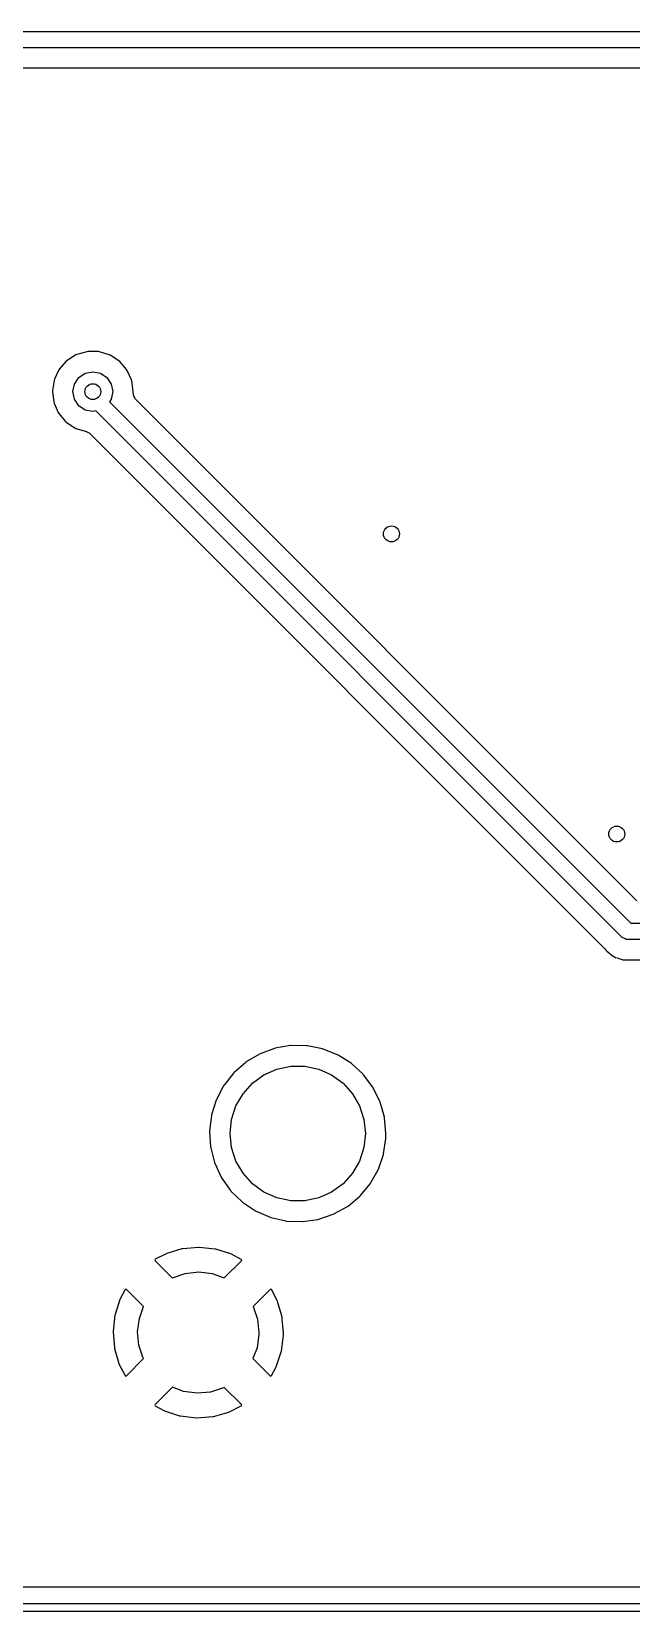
# Model space of a CAD drawing. Extents: x 0 to 4.25, y -4.33 to 0.
# Drawn here: x 1.03 to 1.326, y -4.333 to -3.552 of the extents above; entities that cross this region are included whole.
import ezdxf

# ---------------------------------------------------------------- set-up
doc = ezdxf.new("R2010")
doc.units = 0
doc.header["$MEASUREMENT"] = 0
doc.layers.add('BLACK', color=7, linetype='CONTINUOUS')

msp = doc.modelspace()

# ---------------------------------------------------------------- linework, layer by layer
at = {"layer": 'BLACK', "linetype": 'CONTINUOUS'}
for p, q in [((0.544846, -3.55179), (1.75756, -3.55179)), ((1.75756, -3.55979), (0.543189, -3.55979)), ((0.543566, -3.56977), (1.75062, -3.56977)), ((1.04687, -3.71472), (1.04349, -3.71856)), ((1.0473, -3.71436), (1.04687, -3.71472)), ((1.05163, -3.71163), (1.0473, -3.71436)), ((1.05213, -3.71141), (1.05163, -3.71163)), ((1.05705, -3.71), (1.05213, -3.71141)), ((1.0576, -3.70992), (1.05705, -3.71)), ((1.06272, -3.70996), (1.0576, -3.70992)), ((1.06327, -3.71004), (1.06272, -3.70996)), ((1.06817, -3.7115), (1.06327, -3.71004)), ((1.06867, -3.71174), (1.06817, -3.7115)), ((1.07297, -3.71452), (1.06867, -3.71174)), ((1.07339, -3.71488), (1.07297, -3.71452)), ((1.07673, -3.71876), (1.07339, -3.71488)), ((1.04084, -3.72418), (1.04006, -3.72924)), ((1.04101, -3.72366), (1.04084, -3.72418)), ((1.04318, -3.71902), (1.04101, -3.72366)), ((1.04349, -3.71856), (1.04318, -3.71902)), ((1.05095, -3.726), (1.05308, -3.7228)), ((1.05308, -3.7228), (1.05627, -3.72067)), ((1.05627, -3.72067), (1.06004, -3.71992)), ((1.06004, -3.71992), (1.06381, -3.72067)), ((1.06381, -3.72067), (1.067, -3.7228)), ((1.067, -3.7228), (1.06913, -3.726)), ((1.07703, -3.71923), (1.07673, -3.71876)), ((1.07915, -3.72389), (1.07703, -3.71923)), ((1.0793, -3.72442), (1.07915, -3.72389)), ((1.08004, -3.72962), (1.0793, -3.72442)), ((1.04006, -3.72924), (1.04005, -3.7298)), ((1.04005, -3.7298), (1.04071, -3.73487)), ((1.0502, -3.72976), (1.05095, -3.726)), ((1.05095, -3.73353), (1.0502, -3.72976)), ((1.06913, -3.726), (1.06988, -3.72976)), ((1.06988, -3.72976), (1.06913, -3.73353)), ((1.08006, -3.72992), (1.08004, -3.72962)), ((1.08004, -3.73033), (1.08006, -3.7301)), ((1.08025, -3.73201), (1.08004, -3.73033)), ((1.08006, -3.7301), (1.08006, -3.72992)), ((1.0812, -3.73351), (1.08025, -3.73201)), ((1.04071, -3.73487), (1.04086, -3.73541)), ((1.04086, -3.73541), (1.04292, -3.74009)), ((1.04292, -3.74009), (1.04322, -3.74056)), ((1.05308, -3.73672), (1.05095, -3.73353)), ((1.05627, -3.73886), (1.05308, -3.73672)), ((1.06004, -3.73961), (1.05627, -3.73886)), ((1.06156, -3.7393), (1.06004, -3.73961)), ((1.32166, -3.9994), (1.06156, -3.7393)), ((1.06913, -3.73353), (1.06832, -3.73475)), ((1.06832, -3.73475), (1.32615, -3.99257)), ((1.32911, -3.98142), (1.0812, -3.73351)), ((1.04322, -3.74056), (1.04651, -3.74448)), ((1.04651, -3.74448), (1.04692, -3.74485)), ((1.04692, -3.74485), (1.05119, -3.74768)), ((1.05119, -3.74768), (1.05168, -3.74792)), ((1.05168, -3.74792), (1.05684, -3.74953)), ((1.05684, -3.74953), (1.05683, -3.74957)), ((1.05683, -3.74957), (1.05816, -3.75011)), ((1.05816, -3.75011), (1.0587, -3.75056)), ((1.0587, -3.75056), (1.31325, -4.0051)), ((1.32615, -3.99257), (1.39693, -3.99257)), ((1.31325, -4.0051), (1.31378, -4.00576)), ((1.31378, -4.00576), (1.31383, -4.00584)), ((1.31383, -4.00584), (1.31426, -4.00631)), ((1.32195, -3.99955), (1.32166, -3.9994)), ((1.32214, -3.99981), (1.32195, -3.99955)), ((1.32303, -4.0001), (1.32214, -3.99981)), ((1.32386, -4.00053), (1.32303, -4.0001)), ((1.32418, -4.00048), (1.32386, -4.00053)), ((1.32449, -4.00057), (1.32418, -4.00048)), ((1.39693, -4.00057), (1.32449, -4.00057)), ((1.31426, -4.00631), (1.31501, -4.0069)), ((1.31501, -4.0069), (1.31518, -4.00706)), ((1.31518, -4.00706), (1.31518, -4.00706)), ((1.31518, -4.00706), (1.31556, -4.00738)), ((1.31556, -4.00738), (1.31601, -4.0077)), ((1.31601, -4.0077), (1.31616, -4.00782)), ((1.31616, -4.00782), (1.31741, -4.00879)), ((1.31741, -4.00879), (1.31779, -4.009)), ((1.31779, -4.009), (1.31787, -4.00906)), ((1.31787, -4.00906), (1.31789, -4.00907)), ((1.31789, -4.00907), (1.31806, -4.00915)), ((1.31806, -4.00915), (1.31808, -4.00917)), ((1.31808, -4.00917), (1.31817, -4.0092)), ((1.31817, -4.0092), (1.31856, -4.0094)), ((1.31856, -4.0094), (1.32008, -4.00985)), ((1.32008, -4.00985), (1.32026, -4.00991)), ((1.32026, -4.00991), (1.32182, -4.01046)), ((1.32182, -4.01046), (1.32227, -4.01055)), ((1.32227, -4.01055), (1.32241, -4.01056)), ((1.32241, -4.01056), (1.32273, -4.01059)), ((1.32273, -4.01059), (1.32304, -4.01062)), ((1.32304, -4.01062), (1.32471, -4.01056)), ((1.32471, -4.01056), (1.32487, -4.01056)), ((1.32487, -4.01056), (1.38684, -4.01056)), ((1.14248, -4.05717), (1.13593, -4.06107)), ((1.1428, -4.05701), (1.14248, -4.05717)), ((1.14996, -4.05437), (1.1428, -4.05701)), ((1.1503, -4.05428), (1.14996, -4.05437)), ((1.15782, -4.05299), (1.1503, -4.05428)), ((1.15817, -4.05296), (1.15782, -4.05299)), ((1.1658, -4.05306), (1.15817, -4.05296)), ((1.16615, -4.0531), (1.1658, -4.05306)), ((1.17363, -4.05459), (1.16615, -4.0531)), ((1.17398, -4.05469), (1.17363, -4.05459)), ((1.18106, -4.05751), (1.17398, -4.05469)), ((1.18138, -4.05768), (1.18106, -4.05751)), ((1.18783, -4.06175), (1.18138, -4.05768)), ((1.12966, -4.06656), (1.12494, -4.07255)), ((1.1299, -4.0663), (1.12966, -4.06656)), ((1.13564, -4.06128), (1.1299, -4.0663)), ((1.13593, -4.06107), (1.13564, -4.06128)), ((1.13903, -4.07159), (1.14469, -4.06748)), ((1.14469, -4.06748), (1.15108, -4.06463)), ((1.15108, -4.06463), (1.15792, -4.06318)), ((1.15792, -4.06318), (1.16492, -4.06318)), ((1.16492, -4.06318), (1.17176, -4.06463)), ((1.17176, -4.06463), (1.17815, -4.06748)), ((1.17815, -4.06748), (1.18381, -4.07159)), ((1.18811, -4.06196), (1.18783, -4.06175)), ((1.19371, -4.06714), (1.18811, -4.06196)), ((1.19395, -4.06741), (1.19371, -4.06714)), ((1.19851, -4.07352), (1.19395, -4.06741)), ((1.12474, -4.07285), (1.12119, -4.0796)), ((1.12494, -4.07255), (1.12474, -4.07285)), ((1.13434, -4.07679), (1.13903, -4.07159)), ((1.18381, -4.07159), (1.18849, -4.07679)), ((1.1987, -4.07382), (1.19851, -4.07352)), ((1.20207, -4.08066), (1.1987, -4.07382)), ((1.12105, -4.07993), (1.11879, -4.08721)), ((1.12119, -4.0796), (1.12105, -4.07993)), ((1.12868, -4.0895), (1.13085, -4.08285)), ((1.13085, -4.08285), (1.13434, -4.07679)), ((1.18849, -4.07679), (1.19199, -4.08285)), ((1.19199, -4.08285), (1.19415, -4.0895)), ((1.2022, -4.08099), (1.20207, -4.08066)), ((1.20427, -4.08833), (1.2022, -4.08099)), ((1.11872, -4.08756), (1.11782, -4.09514)), ((1.11879, -4.08721), (1.11872, -4.08756)), ((1.12795, -4.09646), (1.12868, -4.0895)), ((1.19415, -4.0895), (1.19488, -4.09646)), ((1.20433, -4.08868), (1.20427, -4.08833)), ((1.20504, -4.09634), (1.20433, -4.08868)), ((1.11782, -4.09514), (1.11781, -4.09549)), ((1.11781, -4.09549), (1.11831, -4.1031)), ((1.12868, -4.10341), (1.12795, -4.09646)), ((1.19488, -4.09646), (1.19415, -4.10341)), ((1.20387, -4.10646), (1.20497, -4.09885)), ((1.20497, -4.09885), (1.20499, -4.09862)), ((1.20499, -4.09862), (1.20505, -4.09657)), ((1.20505, -4.09657), (1.20504, -4.09634)), ((1.11831, -4.1031), (1.11837, -4.10346)), ((1.11837, -4.10346), (1.12024, -4.11085)), ((1.13085, -4.11007), (1.12868, -4.10341)), ((1.19415, -4.10341), (1.19199, -4.11007)), ((1.20133, -4.11403), (1.20378, -4.10681)), ((1.20378, -4.10681), (1.20387, -4.10646)), ((1.12024, -4.11085), (1.12036, -4.11118)), ((1.12036, -4.11118), (1.12356, -4.11811)), ((1.13434, -4.11613), (1.13085, -4.11007)), ((1.19199, -4.11007), (1.18849, -4.11613)), ((1.19746, -4.12101), (1.20119, -4.11436)), ((1.20119, -4.11436), (1.20133, -4.11403)), ((1.12356, -4.11811), (1.12374, -4.11842)), ((1.12374, -4.11842), (1.12814, -4.12465)), ((1.13903, -4.12133), (1.13434, -4.11613)), ((1.14469, -4.12544), (1.13903, -4.12133)), ((1.18381, -4.12133), (1.17815, -4.12544)), ((1.18849, -4.11613), (1.18381, -4.12133)), ((1.19238, -4.12717), (1.19726, -4.12131)), ((1.19726, -4.12131), (1.19746, -4.12101)), ((1.12814, -4.12465), (1.12837, -4.12492)), ((1.12837, -4.12492), (1.13383, -4.13024)), ((1.13383, -4.13024), (1.13411, -4.13046)), ((1.13411, -4.13046), (1.14045, -4.1347)), ((1.15108, -4.12828), (1.14469, -4.12544)), ((1.15792, -4.12974), (1.15108, -4.12828)), ((1.16492, -4.12974), (1.15792, -4.12974)), ((1.17176, -4.12828), (1.16492, -4.12974)), ((1.17815, -4.12544), (1.17176, -4.12828)), ((1.18627, -4.1323), (1.19213, -4.12742)), ((1.19213, -4.12742), (1.19238, -4.12717)), ((1.14045, -4.1347), (1.14076, -4.13487)), ((1.14076, -4.13487), (1.14777, -4.13788)), ((1.14777, -4.13788), (1.14811, -4.13799)), ((1.14811, -4.13799), (1.15555, -4.13967)), ((1.17177, -4.13882), (1.17899, -4.13637)), ((1.17899, -4.13637), (1.17932, -4.13623)), ((1.17932, -4.13623), (1.18597, -4.1325)), ((1.18597, -4.1325), (1.18627, -4.1323)), ((1.15555, -4.13967), (1.1559, -4.13972)), ((1.1559, -4.13972), (1.16352, -4.14002)), ((1.16352, -4.14002), (1.16388, -4.14)), ((1.16388, -4.14), (1.17142, -4.13891)), ((1.17142, -4.13891), (1.17177, -4.13882)), ((1.10412, -4.15352), (1.09659, -4.15573)), ((1.1045, -4.15345), (1.10412, -4.15352)), ((1.11231, -4.15274), (1.1045, -4.15345)), ((1.11269, -4.15274), (1.11231, -4.15274)), ((1.12049, -4.15356), (1.11269, -4.15274)), ((1.12087, -4.15364), (1.12049, -4.15356)), ((1.12836, -4.15596), (1.12087, -4.15364)), ((1.09095, -4.15864), (1.09065, -4.15895)), ((1.09065, -4.15895), (1.09084, -4.15932)), ((1.09084, -4.15932), (1.09932, -4.1678)), ((1.09624, -4.15588), (1.09095, -4.15864)), ((1.09659, -4.15573), (1.09624, -4.15588)), ((1.12507, -4.16782), (1.13354, -4.15935)), ((1.12871, -4.1561), (1.12836, -4.15596)), ((1.13346, -4.15867), (1.12871, -4.1561)), ((1.13374, -4.15896), (1.13346, -4.15867)), ((1.13354, -4.15935), (1.13374, -4.15896)), ((1.09932, -4.1678), (1.09943, -4.16774)), ((1.09943, -4.16774), (1.10576, -4.16558)), ((1.10576, -4.16558), (1.11241, -4.16488)), ((1.11241, -4.16488), (1.11906, -4.16567)), ((1.11906, -4.16567), (1.12507, -4.16782)), ((1.076, -4.17363), (1.07354, -4.1781)), ((1.07629, -4.17335), (1.076, -4.17363)), ((1.07668, -4.17356), (1.07629, -4.17335)), ((1.08516, -4.18203), (1.07668, -4.17356)), ((1.14776, -4.17352), (1.13929, -4.182)), ((1.14812, -4.17333), (1.14776, -4.17352)), ((1.14843, -4.17364), (1.14812, -4.17333)), ((1.1511, -4.17865), (1.14843, -4.17364)), ((1.07339, -4.17845), (1.07102, -4.18593)), ((1.07354, -4.1781), (1.07339, -4.17845)), ((1.08305, -4.18783), (1.08516, -4.18203)), ((1.13929, -4.182), (1.14146, -4.18824)), ((1.15124, -4.179), (1.1511, -4.17865)), ((1.15351, -4.18651), (1.15124, -4.179)), ((1.07094, -4.18631), (1.07007, -4.1941)), ((1.07102, -4.18593), (1.07094, -4.18631)), ((1.08221, -4.19446), (1.08305, -4.18783)), ((1.14146, -4.18824), (1.1422, -4.19488)), ((1.15358, -4.18688), (1.15351, -4.18651)), ((1.15363, -4.18738), (1.15358, -4.18688)), ((1.15373, -4.18838), (1.15363, -4.18738)), ((1.15363, -4.18738), (1.15363, -4.18738)), ((1.15436, -4.19477), (1.15373, -4.18838)), ((1.07007, -4.1941), (1.07006, -4.19448)), ((1.07006, -4.19448), (1.07072, -4.2023)), ((1.08286, -4.20112), (1.08221, -4.19446)), ((1.08497, -4.20747), (1.08286, -4.20112)), ((1.14219, -4.19572), (1.14126, -4.20234)), ((1.1422, -4.19488), (1.14219, -4.19572)), ((1.15334, -4.20403), (1.15434, -4.19617)), ((1.15434, -4.19617), (1.15435, -4.19595)), ((1.15435, -4.19595), (1.15437, -4.19499)), ((1.15437, -4.19499), (1.15436, -4.19477)), ((1.07072, -4.2023), (1.07079, -4.20268)), ((1.07079, -4.20268), (1.07295, -4.21022)), ((1.07663, -4.21626), (1.08514, -4.20775)), ((1.08514, -4.20775), (1.08497, -4.20747)), ((1.14126, -4.20234), (1.13923, -4.2077)), ((1.13923, -4.2077), (1.14771, -4.21619)), ((1.15078, -4.21185), (1.15326, -4.20441)), ((1.15326, -4.20441), (1.15334, -4.20403)), ((1.07295, -4.21022), (1.07309, -4.21057)), ((1.07309, -4.21057), (1.07596, -4.21615)), ((1.07596, -4.21615), (1.07626, -4.21645)), ((1.07626, -4.21645), (1.07663, -4.21626)), ((1.14771, -4.21619), (1.14812, -4.2164)), ((1.14812, -4.2164), (1.14839, -4.21614)), ((1.14839, -4.21614), (1.15063, -4.2122)), ((1.15063, -4.2122), (1.15078, -4.21185)), ((1.09937, -4.22192), (1.09089, -4.2304)), ((1.10495, -4.22399), (1.09937, -4.22192)), ((1.11158, -4.22488), (1.10495, -4.22399)), ((1.11824, -4.22427), (1.11158, -4.22488)), ((1.1246, -4.2222), (1.11824, -4.22427)), ((1.12505, -4.22193), (1.1246, -4.2222)), ((1.13359, -4.23047), (1.12505, -4.22193)), ((1.09089, -4.2304), (1.09068, -4.2308)), ((1.09068, -4.2308), (1.09095, -4.23107)), ((1.09095, -4.23107), (1.09516, -4.23343)), ((1.12762, -4.23411), (1.13349, -4.23114)), ((1.13349, -4.23114), (1.13379, -4.23085)), ((1.13379, -4.23085), (1.13359, -4.23047)), ((1.09516, -4.23343), (1.09551, -4.23358)), ((1.09551, -4.23358), (1.10297, -4.236)), ((1.10297, -4.236), (1.10334, -4.23608)), ((1.10334, -4.23608), (1.11113, -4.23701)), ((1.11113, -4.23701), (1.11151, -4.23702)), ((1.11151, -4.23702), (1.11934, -4.23642)), ((1.11934, -4.23642), (1.11971, -4.23635)), ((1.11971, -4.23635), (1.12727, -4.23424)), ((1.12727, -4.23424), (1.12762, -4.23411)), ((1.40875, -4.32075), (0.013961, -4.32075)), ((4.25197, -4.33268), (0, -4.33268)), ((0.001969, -4.32874), (4.25, -4.32874))]:
    msp.add_line(p, q, dxfattribs=at)
at = {"layer": 'BLACK'}
for centre in [(1.06004, -3.72976), (1.20776, -3.80008), (1.31921, -3.94843)]:
    msp.add_circle(centre, 0.003937, dxfattribs=at)

doc.saveas('drawing.dxf')
